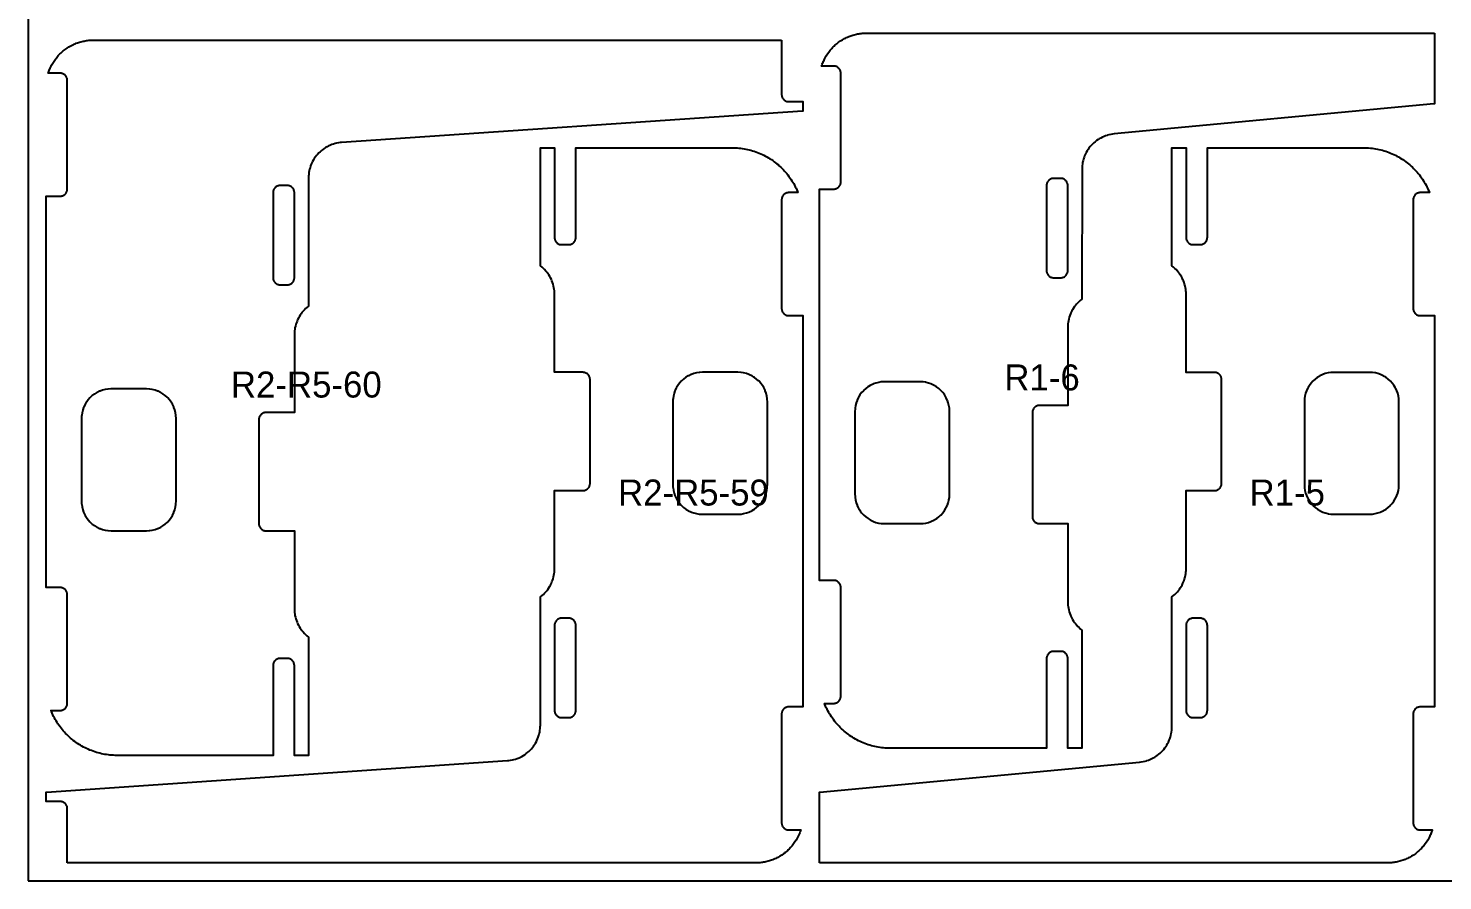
# Model space of a CAD drawing. Header units: millimetres. Extents: x 0 to 59980, y 0 to 1292.
# Drawn here: x 32880 to 34076, y 0 to 721 of the extents above; entities that cross this region are included whole.
import ezdxf

# ---------------------------------------------------------------- set-up
doc = ezdxf.new("R2010")
doc.units = ezdxf.units.MM
for name, color, linetype in [('CUT_IN', 5, 'Continuous'), ('CUT_OUT', 1, 'Continuous'), ('LABEL', 7, 'Continuous'), ('SHEET', 8, 'Continuous')]:
    doc.layers.add(name, color=color, linetype=linetype)

msp = doc.modelspace()

# ---------------------------------------------------------------- linework, layer by layer
at = {"layer": 'CUT_IN'}
for points in [[(33105, 582), (33104.97, 582.59), (33104.94, 582.88), (33104.82, 583.46), (33104.65, 584.02), (33104.42, 584.57), (33104.15, 585.08), (33103.82, 585.57), (33103.64, 585.81), (33103.45, 586.03), (33103.03, 586.45), (33102.81, 586.64), (33102.57, 586.82), (33102.08, 587.15), (33101.57, 587.42), (33101.02, 587.65), (33100.46, 587.82), (33099.88, 587.94), (33099.29, 587.99), (33092.71, 587.99), (33092.12, 587.94), (33091.54, 587.82), (33090.98, 587.65), (33090.7, 587.54), (33090.43, 587.42), (33089.92, 587.15), (33089.43, 586.82), (33089.19, 586.64), (33088.97, 586.45), (33088.55, 586.03), (33088.36, 585.81), (33088.01, 585.33), (33087.85, 585.08), (33087.71, 584.83), (33087.46, 584.3), (33087.35, 584.02), (33087.18, 583.46), (33087.06, 582.88), (33087.03, 582.59), (33087, 582), (33087.01, 509.71), (33087.06, 509.12), (33087.18, 508.54), (33087.35, 507.98), (33087.46, 507.7), (33087.71, 507.17), (33087.85, 506.92), (33088.18, 506.43), (33088.36, 506.19), (33088.55, 505.97), (33088.97, 505.55), (33089.19, 505.36), (33089.67, 505.01), (33090.17, 504.71), (33090.7, 504.46), (33090.98, 504.35), (33091.54, 504.18), (33092.12, 504.06), (33092.41, 504.03), (33093, 504), (33099.29, 504.01), (33099.88, 504.06), (33100.46, 504.18), (33101.02, 504.35), (33101.3, 504.46), (33101.57, 504.58), (33102.08, 504.85), (33102.57, 505.18), (33102.81, 505.36), (33103.03, 505.55), (33103.45, 505.97), (33103.64, 506.19), (33103.99, 506.67), (33104.15, 506.92), (33104.29, 507.17), (33104.54, 507.7), (33104.65, 507.98), (33104.82, 508.54), (33104.94, 509.12), (33104.97, 509.41), (33105, 510), (33105, 582)], [(33753, 510.01), (33753.59, 510.04), (33753.88, 510.07), (33754.46, 510.19), (33755.02, 510.36), (33755.57, 510.59), (33756.08, 510.86), (33756.57, 511.19), (33756.81, 511.37), (33757.03, 511.56), (33757.45, 511.98), (33757.64, 512.2), (33757.99, 512.68), (33758.29, 513.18), (33758.54, 513.71), (33758.74, 514.27), (33758.82, 514.55), (33758.94, 515.13), (33758.97, 515.42), (33759, 516.01), (33759, 588.01), (33758.97, 588.6), (33758.94, 588.89), (33758.82, 589.47), (33758.65, 590.03), (33758.54, 590.31), (33758.29, 590.84), (33758.15, 591.09), (33757.82, 591.58), (33757.64, 591.82), (33757.45, 592.04), (33757.03, 592.46), (33756.81, 592.65), (33756.33, 593), (33756.08, 593.16), (33755.83, 593.3), (33755.3, 593.55), (33755.02, 593.66), (33754.46, 593.83), (33753.88, 593.95), (33753.29, 594), (33747, 594.01), (33746.41, 593.98), (33746.12, 593.95), (33745.54, 593.83), (33744.98, 593.66), (33744.43, 593.43), (33743.92, 593.16), (33743.67, 593), (33743.19, 592.65), (33742.97, 592.46), (33742.76, 592.25), (33742.55, 592.04), (33742.36, 591.82), (33742.01, 591.34), (33741.85, 591.09), (33741.58, 590.58), (33741.35, 590.03), (33741.18, 589.47), (33741.06, 588.89), (33741.03, 588.6), (33741, 588.01), (33741, 516.01), (33741.03, 515.42), (33741.06, 515.13), (33741.18, 514.55), (33741.35, 513.99), (33741.46, 513.71), (33741.71, 513.18), (33742.01, 512.68), (33742.36, 512.2), (33742.55, 511.98), (33742.97, 511.56), (33743.19, 511.37), (33743.67, 511.02), (33743.92, 510.86), (33744.43, 510.59), (33744.98, 510.36), (33745.54, 510.19), (33746.12, 510.07), (33746.41, 510.04), (33747, 510.01), (33753, 510.01)], [(33438.48, 427.17), (33437.96, 426.9), (33436.11, 425.78), (33434.14, 424.32), (33433.92, 424.13), (33432.54, 422.88), (33432.33, 422.67), (33432.12, 422.46), (33430.87, 421.08), (33430.68, 420.86), (33429.22, 418.89), (33428.1, 417.04), (33427.96, 416.78), (33427.03, 414.83), (33426.8, 414.29), (33426.08, 412.26), (33426, 411.97), (33425.49, 409.88), (33425.16, 407.74), (33425.11, 407.16), (33425, 404.85), (33425, 335.15), (33425.13, 332.55), (33425.16, 332.26), (33425.49, 330.12), (33426.08, 327.74), (33426.8, 325.71), (33427.03, 325.17), (33427.83, 323.48), (33428.1, 322.96), (33429.22, 321.11), (33430.5, 319.38), (33430.68, 319.14), (33430.87, 318.92), (33432.12, 317.54), (33432.54, 317.12), (33434.14, 315.68), (33435.87, 314.39), (33436.36, 314.06), (33437.96, 313.1), (33438.22, 312.96), (33440.17, 312.03), (33440.71, 311.8), (33442.74, 311.08), (33445.12, 310.49), (33447.26, 310.16), (33447.55, 310.13), (33450.15, 310), (33480.15, 310.01), (33482.45, 310.13), (33482.74, 310.16), (33484.88, 310.49), (33487.26, 311.08), (33489.29, 311.8), (33489.83, 312.03), (33491.78, 312.96), (33492.04, 313.1), (33493.64, 314.06), (33494.13, 314.39), (33495.86, 315.68), (33497.46, 317.12), (33497.88, 317.54), (33499.32, 319.14), (33500.61, 320.87), (33500.94, 321.36), (33501.9, 322.96), (33502.04, 323.22), (33502.97, 325.17), (33503.2, 325.71), (33503.92, 327.74), (33504, 328.03), (33504.51, 330.12), (33504.84, 332.26), (33504.89, 332.84), (33505, 335.15), (33505, 404.85), (33504.87, 407.45), (33504.84, 407.74), (33504.51, 409.88), (33503.92, 412.26), (33503.2, 414.29), (33502.97, 414.83), (33502.17, 416.52), (33501.9, 417.04), (33500.78, 418.89), (33499.5, 420.62), (33499.32, 420.86), (33499.13, 421.08), (33497.88, 422.46), (33497.46, 422.88), (33495.86, 424.32), (33494.13, 425.61), (33493.64, 425.94), (33492.04, 426.9), (33491.78, 427.04), (33489.83, 427.97), (33489.29, 428.2), (33487.26, 428.92), (33484.88, 429.51), (33482.74, 429.84), (33482.45, 429.87), (33479.85, 430), (33450.15, 430), (33447.84, 429.89), (33447.26, 429.84), (33445.12, 429.51), (33442.74, 428.92), (33440.71, 428.2), (33440.44, 428.09), (33438.48, 427.17)], [(33643.29, 303.81), (33643.83, 304.04), (33645.78, 304.97), (33646.04, 305.11), (33647.64, 306.07), (33648.13, 306.4), (33649.86, 307.69), (33651.46, 309.13), (33651.88, 309.55), (33653.32, 311.15), (33654.78, 313.12), (33655.9, 314.97), (33656.17, 315.49), (33657.09, 317.45), (33657.2, 317.72), (33657.92, 319.75), (33658, 320.04), (33658.51, 322.13), (33658.84, 324.27), (33658.89, 324.85), (33659, 327.16), (33659, 396.86), (33658.87, 399.46), (33658.84, 399.75), (33658.51, 401.89), (33657.92, 404.27), (33657.2, 406.3), (33657.09, 406.57), (33656.17, 408.53), (33655.9, 409.05), (33654.94, 410.65), (33654.61, 411.14), (33653.32, 412.87), (33651.88, 414.47), (33651.46, 414.89), (33649.86, 416.33), (33647.89, 417.79), (33646.04, 418.91), (33645.52, 419.18), (33643.83, 419.98), (33643.29, 420.21), (33641.26, 420.93), (33639.16, 421.46), (33638.59, 421.57), (33636.74, 421.85), (33636.16, 421.9), (33633.85, 422.01), (33604.15, 422.01), (33601.55, 421.88), (33601.26, 421.85), (33599.12, 421.52), (33596.74, 420.93), (33594.71, 420.21), (33594.44, 420.1), (33592.48, 419.18), (33591.96, 418.91), (33590.36, 417.95), (33589.87, 417.62), (33588.14, 416.33), (33586.54, 414.89), (33586.12, 414.47), (33584.68, 412.87), (33583.22, 410.9), (33582.1, 409.05), (33581.83, 408.53), (33580.91, 406.57), (33580.8, 406.3), (33580.08, 404.27), (33580, 403.98), (33579.49, 401.89), (33579.16, 399.75), (33579.11, 399.17), (33579, 396.86), (33579, 327.16), (33579.13, 324.56), (33579.16, 324.27), (33579.49, 322.13), (33580.08, 319.75), (33580.8, 317.72), (33580.91, 317.45), (33581.83, 315.49), (33582.1, 314.97), (33583.06, 313.37), (33583.39, 312.88), (33584.68, 311.15), (33586.12, 309.55), (33586.54, 309.13), (33588.14, 307.69), (33590.11, 306.23), (33591.96, 305.11), (33592.48, 304.84), (33594.17, 304.04), (33594.71, 303.81), (33596.74, 303.09), (33598.84, 302.56), (33599.41, 302.45), (33601.26, 302.17), (33601.84, 302.12), (33604.15, 302.01), (33633.85, 302.01), (33636.45, 302.14), (33636.74, 302.17), (33638.88, 302.5), (33641.26, 303.09), (33643.29, 303.81)], [(33974.71, 428.19), (33974.17, 427.96), (33972.22, 427.03), (33971.96, 426.89), (33970.36, 425.93), (33969.87, 425.6), (33968.14, 424.31), (33966.54, 422.87), (33966.12, 422.45), (33964.68, 420.85), (33963.22, 418.88), (33962.1, 417.03), (33961.83, 416.51), (33960.91, 414.55), (33960.8, 414.28), (33960.08, 412.25), (33960, 411.96), (33959.49, 409.87), (33959.16, 407.73), (33959.11, 407.15), (33959, 404.84), (33959, 335.14), (33959.13, 332.54), (33959.16, 332.25), (33959.49, 330.11), (33960.08, 327.73), (33960.8, 325.7), (33960.91, 325.43), (33961.83, 323.47), (33962.1, 322.95), (33963.06, 321.35), (33963.39, 320.86), (33964.68, 319.13), (33966.12, 317.53), (33966.54, 317.11), (33968.14, 315.67), (33970.11, 314.21), (33971.96, 313.09), (33972.48, 312.82), (33974.17, 312.02), (33974.71, 311.79), (33976.74, 311.07), (33978.84, 310.54), (33979.41, 310.43), (33981.26, 310.15), (33981.84, 310.1), (33984.15, 309.99), (34013.85, 309.99), (34016.45, 310.12), (34016.74, 310.15), (34018.88, 310.48), (34021.26, 311.07), (34023.29, 311.79), (34023.56, 311.9), (34025.52, 312.82), (34026.04, 313.09), (34027.64, 314.05), (34028.13, 314.38), (34029.86, 315.67), (34031.46, 317.11), (34031.88, 317.53), (34033.32, 319.13), (34034.78, 321.1), (34035.9, 322.95), (34036.17, 323.47), (34037.09, 325.43), (34037.2, 325.7), (34037.92, 327.73), (34038, 328.02), (34038.51, 330.11), (34038.84, 332.25), (34038.89, 332.83), (34039, 335.14), (34039, 404.84), (34038.87, 407.44), (34038.84, 407.73), (34038.51, 409.87), (34037.92, 412.25), (34037.2, 414.28), (34037.09, 414.55), (34036.17, 416.51), (34035.9, 417.03), (34034.94, 418.63), (34034.61, 419.12), (34033.32, 420.85), (34031.88, 422.45), (34031.46, 422.87), (34029.86, 424.31), (34027.89, 425.77), (34026.04, 426.89), (34025.52, 427.16), (34023.83, 427.96), (34023.29, 428.19), (34021.26, 428.91), (34019.16, 429.44), (34018.59, 429.55), (34016.74, 429.83), (34016.16, 429.88), (34013.85, 429.99), (33984.15, 429.99), (33981.55, 429.86), (33981.26, 429.83), (33979.12, 429.5), (33976.74, 428.91), (33974.71, 428.19)], [(32991.52, 298.83), (32992.04, 299.1), (32993.89, 300.22), (32995.86, 301.68), (32996.08, 301.87), (32997.46, 303.12), (32997.67, 303.33), (32997.88, 303.54), (32999.13, 304.92), (32999.32, 305.14), (33000.78, 307.11), (33001.9, 308.96), (33002.04, 309.22), (33002.97, 311.17), (33003.2, 311.71), (33003.92, 313.74), (33004, 314.03), (33004.51, 316.12), (33004.84, 318.26), (33004.89, 318.84), (33005, 321.15), (33005, 390.85), (33004.87, 393.45), (33004.84, 393.74), (33004.51, 395.88), (33003.92, 398.26), (33003.2, 400.29), (33002.97, 400.83), (33002.17, 402.52), (33001.9, 403.04), (33000.78, 404.89), (32999.5, 406.62), (32999.32, 406.86), (32999.13, 407.08), (32997.88, 408.46), (32997.46, 408.88), (32995.86, 410.32), (32994.13, 411.61), (32993.64, 411.94), (32992.04, 412.9), (32991.78, 413.04), (32989.83, 413.97), (32989.29, 414.2), (32987.26, 414.92), (32984.88, 415.51), (32982.74, 415.84), (32982.45, 415.87), (32979.85, 416), (32949.85, 415.99), (32947.55, 415.87), (32947.26, 415.84), (32945.12, 415.51), (32942.74, 414.92), (32940.71, 414.2), (32940.17, 413.97), (32938.22, 413.04), (32937.96, 412.9), (32936.36, 411.94), (32935.87, 411.61), (32934.14, 410.32), (32932.54, 408.88), (32932.12, 408.46), (32930.68, 406.86), (32929.39, 405.13), (32929.06, 404.64), (32928.1, 403.04), (32927.96, 402.78), (32927.03, 400.83), (32926.8, 400.29), (32926.08, 398.26), (32926, 397.97), (32925.49, 395.88), (32925.16, 393.74), (32925.11, 393.16), (32925, 390.85), (32925, 321.15), (32925.13, 318.55), (32925.16, 318.26), (32925.49, 316.12), (32926.08, 313.74), (32926.8, 311.71), (32927.03, 311.17), (32927.83, 309.48), (32928.1, 308.96), (32929.22, 307.11), (32930.5, 305.38), (32930.68, 305.14), (32930.87, 304.92), (32932.12, 303.54), (32932.54, 303.12), (32934.14, 301.68), (32935.87, 300.39), (32936.36, 300.06), (32937.96, 299.1), (32938.22, 298.96), (32940.17, 298.03), (32940.71, 297.8), (32942.74, 297.08), (32945.12, 296.49), (32947.26, 296.16), (32947.55, 296.13), (32950.15, 296), (32979.85, 296), (32982.16, 296.11), (32982.74, 296.16), (32984.88, 296.49), (32987.26, 297.08), (32989.29, 297.8), (32989.56, 297.91), (32991.52, 298.83)], [(33325, 144), (33325.03, 143.41), (33325.06, 143.12), (33325.18, 142.54), (33325.35, 141.98), (33325.58, 141.43), (33325.85, 140.92), (33326.18, 140.43), (33326.36, 140.19), (33326.55, 139.97), (33326.97, 139.55), (33327.19, 139.36), (33327.43, 139.18), (33327.92, 138.85), (33328.43, 138.58), (33328.98, 138.35), (33329.54, 138.18), (33330.12, 138.06), (33330.71, 138.01), (33337.29, 138.01), (33337.88, 138.06), (33338.46, 138.18), (33339.02, 138.35), (33339.3, 138.46), (33339.57, 138.58), (33340.08, 138.85), (33340.57, 139.18), (33340.81, 139.36), (33341.03, 139.55), (33341.45, 139.97), (33341.64, 140.19), (33341.99, 140.67), (33342.15, 140.92), (33342.29, 141.17), (33342.54, 141.7), (33342.65, 141.98), (33342.82, 142.54), (33342.94, 143.12), (33342.97, 143.41), (33343, 144), (33342.99, 216.29), (33342.94, 216.88), (33342.82, 217.46), (33342.65, 218.02), (33342.54, 218.3), (33342.29, 218.83), (33342.15, 219.08), (33341.82, 219.57), (33341.64, 219.81), (33341.45, 220.03), (33341.03, 220.45), (33340.81, 220.64), (33340.33, 220.99), (33339.83, 221.29), (33339.3, 221.54), (33339.02, 221.65), (33338.46, 221.82), (33337.88, 221.94), (33337.59, 221.97), (33337, 222), (33330.71, 221.99), (33330.12, 221.94), (33329.54, 221.82), (33328.98, 221.65), (33328.7, 221.54), (33328.43, 221.42), (33327.92, 221.15), (33327.43, 220.82), (33327.19, 220.64), (33326.97, 220.45), (33326.55, 220.03), (33326.36, 219.81), (33326.01, 219.33), (33325.85, 219.08), (33325.71, 218.83), (33325.46, 218.3), (33325.35, 218.02), (33325.18, 217.46), (33325.06, 216.88), (33325.03, 216.59), (33325, 216), (33325, 144)], [(33865, 221.99), (33864.41, 221.96), (33864.12, 221.93), (33863.54, 221.81), (33862.98, 221.64), (33862.43, 221.41), (33861.92, 221.14), (33861.43, 220.81), (33861.19, 220.63), (33860.97, 220.44), (33860.55, 220.02), (33860.36, 219.8), (33860.01, 219.32), (33859.71, 218.82), (33859.46, 218.29), (33859.26, 217.73), (33859.18, 217.45), (33859.06, 216.87), (33859.03, 216.58), (33859, 215.99), (33859, 143.99), (33859.03, 143.4), (33859.06, 143.11), (33859.18, 142.53), (33859.35, 141.97), (33859.46, 141.69), (33859.71, 141.16), (33859.85, 140.91), (33860.18, 140.42), (33860.36, 140.18), (33860.55, 139.96), (33860.97, 139.54), (33861.19, 139.35), (33861.67, 139), (33861.92, 138.84), (33862.17, 138.7), (33862.7, 138.45), (33862.98, 138.34), (33863.54, 138.17), (33864.12, 138.05), (33864.71, 138), (33871, 137.99), (33871.59, 138.02), (33871.88, 138.05), (33872.46, 138.17), (33873.02, 138.34), (33873.57, 138.57), (33874.08, 138.84), (33874.33, 139), (33874.81, 139.35), (33875.03, 139.54), (33875.24, 139.75), (33875.45, 139.96), (33875.64, 140.18), (33875.99, 140.66), (33876.15, 140.91), (33876.42, 141.42), (33876.65, 141.97), (33876.82, 142.53), (33876.94, 143.11), (33876.97, 143.4), (33877, 143.99), (33877, 215.99), (33876.97, 216.58), (33876.94, 216.87), (33876.82, 217.45), (33876.65, 218.01), (33876.54, 218.29), (33876.29, 218.82), (33875.99, 219.32), (33875.64, 219.8), (33875.45, 220.02), (33875.03, 220.44), (33874.81, 220.63), (33874.33, 220.98), (33874.08, 221.14), (33873.57, 221.41), (33873.02, 221.64), (33872.46, 221.81), (33871.88, 221.93), (33871.59, 221.96), (33871, 221.99), (33865, 221.99)]]:
    msp.add_lwpolyline(points, close=True, dxfattribs=at)
at = {"layer": 'CUT_OUT'}
for points in [[(33517, 711), (33517, 665), (33517.03, 664.41), (33517.06, 664.12), (33517.18, 663.54), (33517.26, 663.26), (33517.46, 662.7), (33517.58, 662.43), (33517.85, 661.92), (33518.01, 661.67), (33518.36, 661.19), (33518.55, 660.97), (33518.97, 660.55), (33519.19, 660.36), (33519.67, 660.01), (33520.17, 659.71), (33520.43, 659.58), (33520.98, 659.35), (33521.54, 659.18), (33522.12, 659.06), (33522.41, 659.03), (33523, 659), (33535, 659), (33534.99, 651.01), (33534.6, 650.97), (33144.89, 624.4), (33143.66, 624.29), (33142.22, 624.09), (33140.5, 623.76), (33139.37, 623.49), (33137.97, 623.08), (33136.6, 622.61), (33134.98, 621.96), (33133.92, 621.47), (33132.63, 620.81), (33131.37, 620.08), (33129.91, 619.13), (33128.97, 618.45), (33127.6, 617.36), (33126.73, 616.59), (33125.68, 615.58), (33124.49, 614.31), (33123.74, 613.42), (33122.85, 612.27), (33122.68, 612.03), (33121.86, 610.84), (33121.09, 609.6), (33120.39, 608.33), (33119.87, 607.28), (33119.29, 605.95), (33118.76, 604.6), (33118.22, 602.94), (33117.92, 601.82), (33117.59, 600.4), (33117.34, 598.97), (33117.13, 597.23), (33117.03, 595.78), (33117, 594.55), (33116.99, 486.01), (33115.55, 484.84), (33114.48, 483.88), (33113.45, 482.88), (33112.29, 481.61), (33111.38, 480.5), (33110.69, 479.58), (33109.88, 478.4), (33108.98, 476.93), (33108.43, 475.93), (33107.68, 474.38), (33107.22, 473.33), (33106.71, 471.99), (33106.27, 470.63), (33105.82, 468.97), (33105.52, 467.56), (33105.29, 466.15), (33105.15, 465.01), (33105.04, 463.58), (33105, 462.08), (33105, 396), (33081, 396), (33080.41, 395.97), (33080.12, 395.94), (33079.54, 395.82), (33078.98, 395.65), (33078.43, 395.42), (33077.92, 395.15), (33077.67, 394.99), (33077.19, 394.64), (33076.97, 394.45), (33076.76, 394.24), (33076.55, 394.03), (33076.36, 393.81), (33076.01, 393.33), (33075.85, 393.08), (33075.58, 392.57), (33075.35, 392.02), (33075.18, 391.46), (33075.06, 390.88), (33075.03, 390.59), (33075, 390), (33075, 302), (33075.03, 301.41), (33075.06, 301.12), (33075.18, 300.54), (33075.26, 300.26), (33075.46, 299.7), (33075.71, 299.17), (33075.85, 298.92), (33076.01, 298.67), (33076.36, 298.19), (33076.55, 297.97), (33076.97, 297.55), (33077.19, 297.36), (33077.67, 297.01), (33077.92, 296.85), (33078.43, 296.58), (33078.98, 296.35), (33079.26, 296.26), (33079.54, 296.18), (33080.12, 296.06), (33080.41, 296.03), (33081, 296), (33105, 296), (33105, 229.92), (33105.04, 228.42), (33105.15, 226.99), (33105.29, 225.85), (33105.52, 224.44), (33105.82, 223.03), (33106.27, 221.37), (33106.71, 220.01), (33107.22, 218.67), (33107.68, 217.62), (33108.43, 216.07), (33108.98, 215.07), (33109.88, 213.6), (33110.69, 212.42), (33111.38, 211.5), (33112.29, 210.39), (33113.45, 209.12), (33114.48, 208.12), (33115.55, 207.16), (33116.99, 205.99), (33116.99, 106.01), (33105, 106), (33104.99, 182.29), (33104.94, 182.88), (33104.82, 183.46), (33104.65, 184.02), (33104.54, 184.3), (33104.42, 184.57), (33104.15, 185.08), (33103.82, 185.57), (33103.64, 185.81), (33103.45, 186.03), (33103.03, 186.45), (33102.81, 186.64), (33102.33, 186.99), (33101.83, 187.29), (33101.3, 187.54), (33100.74, 187.74), (33100.46, 187.82), (33099.88, 187.94), (33099.59, 187.97), (33099, 188), (33092.71, 187.99), (33092.12, 187.94), (33091.54, 187.82), (33090.98, 187.65), (33090.7, 187.54), (33090.43, 187.42), (33089.92, 187.15), (33089.43, 186.82), (33089.19, 186.64), (33088.97, 186.45), (33088.55, 186.03), (33088.36, 185.81), (33088.01, 185.33), (33087.85, 185.08), (33087.71, 184.83), (33087.46, 184.3), (33087.35, 184.02), (33087.18, 183.46), (33087.06, 182.88), (33087.03, 182.59), (33087, 182), (33087, 106), (32954.98, 106), (32953.49, 106.02), (32952.02, 106.07), (32950.62, 106.16), (32949.08, 106.29), (32947.69, 106.45), (32946.23, 106.64), (32944.71, 106.89), (32943.26, 107.16), (32941.89, 107.45), (32940.46, 107.79), (32938.96, 108.18), (32937.55, 108.59), (32936.14, 109.04), (32934.75, 109.52), (32933.37, 110.03), (32932.07, 110.55), (32930.65, 111.16), (32929.31, 111.78), (32927.99, 112.42), (32926.68, 113.1), (32925.39, 113.81), (32924.12, 114.56), (32922.93, 115.29), (32921.7, 116.09), (32920.48, 116.92), (32919.23, 117.83), (32918.06, 118.72), (32916.91, 119.64), (32915.78, 120.59), (32914.73, 121.52), (32913.65, 122.52), (32912.6, 123.55), (32911.52, 124.65), (32910.52, 125.73), (32909.59, 126.78), (32908.64, 127.91), (32907.72, 129.06), (32906.83, 130.23), (32905.92, 131.48), (32905.09, 132.7), (32904.29, 133.93), (32903.56, 135.12), (32902.81, 136.39), (32902.1, 137.68), (32901.42, 138.99), (32900.78, 140.31), (32900.16, 141.65), (32899.55, 143.07), (32899.19, 144), (32907.29, 144.01), (32907.88, 144.06), (32908.46, 144.18), (32909.02, 144.35), (32909.3, 144.46), (32909.83, 144.71), (32910.33, 145.01), (32910.81, 145.36), (32911.03, 145.55), (32911.45, 145.97), (32911.64, 146.19), (32911.99, 146.67), (32912.15, 146.92), (32912.42, 147.43), (32912.54, 147.7), (32912.65, 147.98), (32912.82, 148.54), (32912.94, 149.12), (32912.97, 149.41), (32913, 150), (32913, 242), (32912.97, 242.59), (32912.94, 242.88), (32912.82, 243.46), (32912.74, 243.74), (32912.65, 244.02), (32912.42, 244.57), (32912.15, 245.08), (32911.99, 245.33), (32911.64, 245.81), (32911.45, 246.03), (32911.03, 246.45), (32910.81, 246.64), (32910.33, 246.99), (32910.08, 247.15), (32909.83, 247.29), (32909.3, 247.54), (32909.02, 247.65), (32908.46, 247.82), (32907.88, 247.94), (32907.59, 247.97), (32907, 248), (32895, 248), (32895, 579), (32907, 579), (32907.59, 579.03), (32907.88, 579.06), (32908.46, 579.18), (32909.02, 579.35), (32909.57, 579.58), (32910.08, 579.85), (32910.33, 580.01), (32910.81, 580.36), (32911.03, 580.55), (32911.45, 580.97), (32911.64, 581.19), (32911.99, 581.67), (32912.15, 581.92), (32912.42, 582.43), (32912.65, 582.98), (32912.74, 583.26), (32912.82, 583.54), (32912.94, 584.12), (32912.97, 584.41), (32913, 585), (32913, 677), (32912.97, 677.59), (32912.94, 677.88), (32912.82, 678.46), (32912.74, 678.74), (32912.65, 679.02), (32912.42, 679.57), (32912.15, 680.08), (32911.99, 680.33), (32911.64, 680.81), (32911.45, 681.03), (32911.03, 681.45), (32910.81, 681.64), (32910.33, 681.99), (32910.08, 682.15), (32909.83, 682.29), (32909.3, 682.54), (32908.74, 682.74), (32908.46, 682.82), (32907.88, 682.94), (32907.59, 682.97), (32907, 683), (32896.85, 683), (32897.03, 683.58), (32897.35, 684.51), (32897.69, 685.43), (32898.42, 687.18), (32899.25, 688.95), (32899.74, 689.89), (32900.71, 691.6), (32901.76, 693.25), (32902.89, 694.86), (32903.44, 695.58), (32904.1, 696.4), (32904.69, 697.1), (32905.39, 697.89), (32906.69, 699.26), (32907.39, 699.94), (32908.11, 700.61), (32908.9, 701.31), (32909.6, 701.9), (32910.42, 702.56), (32911.14, 703.11), (32912.81, 704.28), (32914.4, 705.29), (32916.11, 706.26), (32917.05, 706.75), (32917.86, 707.14), (32918.82, 707.58), (32919.73, 707.97), (32920.57, 708.31), (32921.49, 708.65), (32923.35, 709.27), (32924.37, 709.56), (32926.27, 710.04), (32927.23, 710.24), (32928.2, 710.42), (32929.09, 710.56), (32930.14, 710.7), (32931.12, 710.81), (32932.02, 710.89), (32933.98, 710.99), (33517, 711)], [(34068.99, 717), (34068.99, 657.02), (34068.6, 656.97), (33798.27, 631.63), (33796.88, 631.47), (33795.42, 631.23), (33793.69, 630.85), (33792.55, 630.54), (33792.27, 630.45), (33790.87, 629.99), (33789.76, 629.57), (33788.41, 628.98), (33786.82, 628.19), (33785.54, 627.46), (33784.54, 626.83), (33783.32, 625.99), (33782.15, 625.09), (33781.02, 624.13), (33779.74, 622.91), (33778.92, 622.06), (33777.95, 620.95), (33776.85, 619.55), (33776.17, 618.59), (33775.37, 617.35), (33774.64, 616.07), (33773.97, 614.75), (33773.24, 613.13), (33772.82, 612.03), (33772.26, 610.35), (33771.94, 609.21), (33771.55, 607.48), (33771.35, 606.31), (33771.13, 604.56), (33771.03, 603.08), (33771, 601.83), (33770.99, 492.02), (33769.55, 490.85), (33768.48, 489.89), (33767.45, 488.89), (33766.29, 487.62), (33765.38, 486.51), (33764.69, 485.59), (33763.88, 484.41), (33762.98, 482.94), (33762.43, 481.94), (33761.68, 480.39), (33761.22, 479.34), (33760.71, 478), (33760.27, 476.64), (33759.82, 474.98), (33759.52, 473.57), (33759.29, 472.16), (33759.15, 471.02), (33759.04, 469.59), (33759, 468.09), (33759, 402.01), (33735, 402.01), (33734.41, 401.98), (33734.12, 401.95), (33733.54, 401.83), (33732.98, 401.66), (33732.43, 401.43), (33731.92, 401.16), (33731.67, 401), (33731.19, 400.65), (33730.97, 400.46), (33730.76, 400.25), (33730.55, 400.04), (33730.36, 399.82), (33730.01, 399.34), (33729.85, 399.09), (33729.58, 398.58), (33729.35, 398.03), (33729.18, 397.47), (33729.06, 396.89), (33729.03, 396.6), (33729, 396.01), (33729, 308.01), (33729.03, 307.42), (33729.06, 307.13), (33729.18, 306.55), (33729.26, 306.27), (33729.46, 305.71), (33729.71, 305.18), (33729.85, 304.93), (33730.01, 304.68), (33730.36, 304.2), (33730.55, 303.98), (33730.97, 303.56), (33731.19, 303.37), (33731.67, 303.02), (33731.92, 302.86), (33732.43, 302.59), (33732.98, 302.36), (33733.26, 302.27), (33733.54, 302.19), (33734.12, 302.07), (33734.41, 302.04), (33735, 302.01), (33759, 302.01), (33759, 235.93), (33759.04, 234.43), (33759.15, 233), (33759.29, 231.86), (33759.52, 230.45), (33759.82, 229.04), (33760.27, 227.38), (33760.71, 226.02), (33761.22, 224.68), (33761.68, 223.63), (33762.43, 222.08), (33762.98, 221.08), (33763.88, 219.61), (33764.69, 218.43), (33765.38, 217.51), (33766.29, 216.4), (33767.45, 215.13), (33768.48, 214.13), (33769.55, 213.17), (33770.99, 212), (33770.99, 112.02), (33759, 112.01), (33758.99, 188.3), (33758.94, 188.89), (33758.82, 189.47), (33758.65, 190.03), (33758.54, 190.31), (33758.42, 190.58), (33758.15, 191.09), (33757.82, 191.58), (33757.64, 191.82), (33757.45, 192.04), (33757.03, 192.46), (33756.81, 192.65), (33756.33, 193), (33755.83, 193.3), (33755.3, 193.55), (33754.74, 193.75), (33754.46, 193.83), (33753.88, 193.95), (33753.59, 193.98), (33753, 194.01), (33746.71, 194), (33746.12, 193.95), (33745.54, 193.83), (33744.98, 193.66), (33744.7, 193.55), (33744.43, 193.43), (33743.92, 193.16), (33743.43, 192.83), (33743.19, 192.65), (33742.97, 192.46), (33742.55, 192.04), (33742.36, 191.82), (33742.01, 191.34), (33741.85, 191.09), (33741.71, 190.84), (33741.46, 190.31), (33741.35, 190.03), (33741.18, 189.47), (33741.06, 188.89), (33741.03, 188.6), (33741, 188.01), (33741, 112.01), (33608.98, 112.01), (33607.49, 112.03), (33606.02, 112.08), (33604.62, 112.17), (33603.08, 112.3), (33601.69, 112.46), (33600.23, 112.65), (33598.71, 112.9), (33597.26, 113.17), (33595.89, 113.46), (33594.46, 113.8), (33592.96, 114.19), (33591.55, 114.6), (33590.14, 115.05), (33588.75, 115.53), (33587.37, 116.04), (33586.07, 116.56), (33584.65, 117.17), (33583.31, 117.79), (33581.99, 118.43), (33580.68, 119.11), (33579.39, 119.82), (33578.12, 120.57), (33576.93, 121.3), (33575.7, 122.1), (33574.48, 122.93), (33573.23, 123.84), (33572.06, 124.73), (33570.91, 125.65), (33569.78, 126.6), (33568.73, 127.53), (33567.65, 128.53), (33566.6, 129.56), (33565.52, 130.66), (33564.52, 131.74), (33563.59, 132.79), (33562.64, 133.92), (33561.72, 135.07), (33560.83, 136.24), (33559.92, 137.49), (33559.09, 138.71), (33558.29, 139.94), (33557.56, 141.13), (33556.81, 142.4), (33556.1, 143.69), (33555.42, 145), (33554.78, 146.32), (33554.16, 147.66), (33553.55, 149.08), (33553.19, 150.01), (33561.29, 150.02), (33561.88, 150.07), (33562.46, 150.19), (33563.02, 150.36), (33563.3, 150.47), (33563.83, 150.72), (33564.33, 151.02), (33564.81, 151.37), (33565.03, 151.56), (33565.45, 151.98), (33565.64, 152.2), (33565.99, 152.68), (33566.15, 152.93), (33566.42, 153.44), (33566.54, 153.71), (33566.65, 153.99), (33566.82, 154.55), (33566.94, 155.13), (33566.97, 155.42), (33567, 156.01), (33567, 248.01), (33566.97, 248.6), (33566.94, 248.89), (33566.82, 249.47), (33566.74, 249.75), (33566.65, 250.03), (33566.42, 250.58), (33566.15, 251.09), (33565.99, 251.34), (33565.64, 251.82), (33565.45, 252.04), (33565.03, 252.46), (33564.81, 252.65), (33564.33, 253), (33564.08, 253.16), (33563.83, 253.3), (33563.3, 253.55), (33563.02, 253.66), (33562.46, 253.83), (33561.88, 253.95), (33561.59, 253.98), (33561, 254.01), (33549, 254.01), (33549, 585.01), (33561, 585.01), (33561.59, 585.04), (33561.88, 585.07), (33562.46, 585.19), (33563.02, 585.36), (33563.57, 585.59), (33564.08, 585.86), (33564.33, 586.02), (33564.81, 586.37), (33565.03, 586.56), (33565.45, 586.98), (33565.64, 587.2), (33565.99, 587.68), (33566.15, 587.93), (33566.42, 588.44), (33566.65, 588.99), (33566.74, 589.27), (33566.82, 589.55), (33566.94, 590.13), (33566.97, 590.42), (33567, 591.01), (33567, 683.01), (33566.97, 683.6), (33566.94, 683.89), (33566.82, 684.47), (33566.74, 684.75), (33566.65, 685.03), (33566.42, 685.58), (33566.15, 686.09), (33565.99, 686.34), (33565.64, 686.82), (33565.45, 687.04), (33565.03, 687.46), (33564.81, 687.65), (33564.33, 688), (33564.08, 688.16), (33563.83, 688.3), (33563.3, 688.55), (33562.74, 688.75), (33562.46, 688.83), (33561.88, 688.95), (33561.59, 688.98), (33561, 689.01), (33550.85, 689.01), (33551.03, 689.59), (33551.35, 690.52), (33551.69, 691.44), (33552.03, 692.28), (33552.42, 693.19), (33552.86, 694.15), (33553.25, 694.96), (33553.74, 695.9), (33554.71, 697.61), (33555.76, 699.26), (33556.89, 700.87), (33557.44, 701.59), (33558.1, 702.41), (33558.69, 703.11), (33559.39, 703.9), (33560.06, 704.62), (33560.69, 705.27), (33561.39, 705.95), (33562.11, 706.62), (33562.9, 707.32), (33563.6, 707.91), (33564.42, 708.57), (33565.14, 709.12), (33566.75, 710.25), (33568.4, 711.3), (33570.11, 712.27), (33571.05, 712.76), (33571.86, 713.15), (33572.82, 713.59), (33573.73, 713.98), (33574.57, 714.32), (33575.49, 714.66), (33577.35, 715.28), (33578.37, 715.57), (33580.27, 716.05), (33581.23, 716.25), (33582.2, 716.43), (33583.09, 716.57), (33584.14, 716.71), (33585.12, 716.82), (33586.02, 716.9), (33587.98, 717), (34068.99, 717)], [(32913, 15), (32913, 61), (32912.97, 61.59), (32912.94, 61.88), (32912.82, 62.46), (32912.74, 62.74), (32912.54, 63.3), (32912.42, 63.57), (32912.15, 64.08), (32911.99, 64.33), (32911.64, 64.81), (32911.45, 65.03), (32911.03, 65.45), (32910.81, 65.64), (32910.33, 65.99), (32909.83, 66.29), (32909.57, 66.42), (32909.02, 66.65), (32908.46, 66.82), (32907.88, 66.94), (32907.59, 66.97), (32907, 67), (32895, 67), (32895.01, 74.99), (32895.4, 75.03), (33285.11, 101.6), (33286.34, 101.71), (33287.78, 101.91), (33289.5, 102.24), (33290.63, 102.51), (33292.03, 102.92), (33293.4, 103.39), (33295.02, 104.04), (33296.08, 104.53), (33297.37, 105.19), (33298.63, 105.92), (33300.09, 106.87), (33301.03, 107.55), (33302.4, 108.64), (33303.27, 109.41), (33304.32, 110.42), (33305.51, 111.69), (33306.26, 112.58), (33307.15, 113.73), (33307.32, 113.97), (33308.14, 115.16), (33308.91, 116.4), (33309.61, 117.67), (33310.13, 118.72), (33310.71, 120.05), (33311.24, 121.4), (33311.78, 123.06), (33312.08, 124.18), (33312.41, 125.6), (33312.66, 127.03), (33312.87, 128.77), (33312.97, 130.22), (33313, 131.45), (33313.01, 239.99), (33314.45, 241.16), (33315.52, 242.12), (33316.55, 243.12), (33317.71, 244.39), (33318.62, 245.5), (33319.31, 246.42), (33320.12, 247.6), (33321.02, 249.07), (33321.57, 250.07), (33322.32, 251.62), (33322.78, 252.67), (33323.29, 254.01), (33323.73, 255.37), (33324.18, 257.03), (33324.48, 258.44), (33324.71, 259.85), (33324.85, 260.99), (33324.96, 262.42), (33325, 263.92), (33325, 330), (33349, 330), (33349.59, 330.03), (33349.88, 330.06), (33350.46, 330.18), (33351.02, 330.35), (33351.57, 330.58), (33352.08, 330.85), (33352.33, 331.01), (33352.81, 331.36), (33353.03, 331.55), (33353.24, 331.76), (33353.45, 331.97), (33353.64, 332.19), (33353.99, 332.67), (33354.15, 332.92), (33354.42, 333.43), (33354.65, 333.98), (33354.82, 334.54), (33354.94, 335.12), (33354.97, 335.41), (33355, 336), (33355, 424), (33354.97, 424.59), (33354.94, 424.88), (33354.82, 425.46), (33354.74, 425.74), (33354.54, 426.3), (33354.29, 426.83), (33354.15, 427.08), (33353.99, 427.33), (33353.64, 427.81), (33353.45, 428.03), (33353.03, 428.45), (33352.81, 428.64), (33352.33, 428.99), (33352.08, 429.15), (33351.57, 429.42), (33351.02, 429.65), (33350.74, 429.74), (33350.46, 429.82), (33349.88, 429.94), (33349.59, 429.97), (33349, 430), (33325, 430), (33325, 496.08), (33324.96, 497.58), (33324.85, 499.01), (33324.71, 500.15), (33324.48, 501.56), (33324.18, 502.97), (33323.73, 504.63), (33323.29, 505.99), (33322.78, 507.33), (33322.32, 508.38), (33321.57, 509.93), (33321.02, 510.93), (33320.12, 512.4), (33319.31, 513.58), (33318.62, 514.5), (33317.71, 515.61), (33316.55, 516.88), (33315.52, 517.88), (33314.45, 518.84), (33313.01, 520.01), (33313.01, 619.99), (33325, 620), (33325.01, 543.71), (33325.06, 543.12), (33325.18, 542.54), (33325.35, 541.98), (33325.46, 541.7), (33325.58, 541.43), (33325.85, 540.92), (33326.18, 540.43), (33326.36, 540.19), (33326.55, 539.97), (33326.97, 539.55), (33327.19, 539.36), (33327.67, 539.01), (33328.17, 538.71), (33328.7, 538.46), (33329.26, 538.26), (33329.54, 538.18), (33330.12, 538.06), (33330.41, 538.03), (33331, 538), (33337.29, 538.01), (33337.88, 538.06), (33338.46, 538.18), (33339.02, 538.35), (33339.3, 538.46), (33339.57, 538.58), (33340.08, 538.85), (33340.57, 539.18), (33340.81, 539.36), (33341.03, 539.55), (33341.45, 539.97), (33341.64, 540.19), (33341.99, 540.67), (33342.15, 540.92), (33342.29, 541.17), (33342.54, 541.7), (33342.65, 541.98), (33342.82, 542.54), (33342.94, 543.12), (33342.97, 543.41), (33343, 544), (33343, 620), (33475.02, 620), (33476.51, 619.98), (33477.98, 619.93), (33479.38, 619.84), (33480.92, 619.71), (33482.31, 619.55), (33483.77, 619.36), (33485.29, 619.11), (33486.74, 618.84), (33488.11, 618.55), (33489.54, 618.21), (33491.04, 617.82), (33492.45, 617.41), (33493.86, 616.96), (33495.25, 616.48), (33496.63, 615.97), (33497.93, 615.45), (33499.35, 614.84), (33500.69, 614.22), (33502.01, 613.58), (33503.32, 612.9), (33504.61, 612.19), (33505.88, 611.44), (33507.07, 610.71), (33508.3, 609.91), (33509.52, 609.08), (33510.77, 608.17), (33511.94, 607.28), (33513.09, 606.36), (33514.22, 605.41), (33515.27, 604.48), (33516.35, 603.48), (33517.4, 602.45), (33518.48, 601.35), (33519.48, 600.27), (33520.41, 599.22), (33521.36, 598.09), (33522.28, 596.94), (33523.17, 595.77), (33524.08, 594.52), (33524.91, 593.3), (33525.71, 592.07), (33526.44, 590.88), (33527.19, 589.61), (33527.9, 588.32), (33528.58, 587.01), (33529.22, 585.69), (33529.84, 584.35), (33530.45, 582.93), (33530.81, 582), (33522.71, 581.99), (33522.12, 581.94), (33521.54, 581.82), (33520.98, 581.65), (33520.7, 581.54), (33520.17, 581.29), (33519.67, 580.99), (33519.19, 580.64), (33518.97, 580.45), (33518.55, 580.03), (33518.36, 579.81), (33518.01, 579.33), (33517.85, 579.08), (33517.58, 578.57), (33517.46, 578.3), (33517.35, 578.02), (33517.18, 577.46), (33517.06, 576.88), (33517.03, 576.59), (33517, 576), (33517, 484), (33517.03, 483.41), (33517.06, 483.12), (33517.18, 482.54), (33517.26, 482.26), (33517.35, 481.98), (33517.58, 481.43), (33517.85, 480.92), (33518.01, 480.67), (33518.36, 480.19), (33518.55, 479.97), (33518.97, 479.55), (33519.19, 479.36), (33519.67, 479.01), (33519.92, 478.85), (33520.17, 478.71), (33520.7, 478.46), (33520.98, 478.35), (33521.54, 478.18), (33522.12, 478.06), (33522.41, 478.03), (33523, 478), (33535, 478), (33535, 147), (33523, 147), (33522.41, 146.97), (33522.12, 146.94), (33521.54, 146.82), (33520.98, 146.65), (33520.43, 146.42), (33519.92, 146.15), (33519.67, 145.99), (33519.19, 145.64), (33518.97, 145.45), (33518.55, 145.03), (33518.36, 144.81), (33518.01, 144.33), (33517.85, 144.08), (33517.58, 143.57), (33517.35, 143.02), (33517.26, 142.74), (33517.18, 142.46), (33517.06, 141.88), (33517.03, 141.59), (33517, 141), (33517, 49), (33517.03, 48.41), (33517.06, 48.12), (33517.18, 47.54), (33517.26, 47.26), (33517.35, 46.98), (33517.58, 46.43), (33517.85, 45.92), (33518.01, 45.67), (33518.36, 45.19), (33518.55, 44.97), (33518.97, 44.55), (33519.19, 44.36), (33519.67, 44.01), (33519.92, 43.85), (33520.17, 43.71), (33520.7, 43.46), (33521.26, 43.26), (33521.54, 43.18), (33522.12, 43.06), (33522.41, 43.03), (33523, 43), (33533.15, 43), (33532.97, 42.42), (33532.65, 41.49), (33532.31, 40.57), (33531.58, 38.82), (33530.75, 37.05), (33530.26, 36.11), (33529.29, 34.4), (33528.24, 32.75), (33527.11, 31.14), (33526.56, 30.42), (33525.9, 29.6), (33525.31, 28.9), (33524.61, 28.11), (33523.31, 26.74), (33522.61, 26.06), (33521.89, 25.39), (33521.1, 24.69), (33520.4, 24.1), (33519.58, 23.44), (33518.86, 22.89), (33517.19, 21.72), (33515.6, 20.71), (33513.89, 19.74), (33512.95, 19.25), (33512.14, 18.86), (33511.18, 18.42), (33510.27, 18.03), (33509.43, 17.69), (33508.51, 17.35), (33506.65, 16.73), (33505.63, 16.44), (33503.73, 15.96), (33502.77, 15.76), (33501.8, 15.58), (33500.91, 15.44), (33499.86, 15.3), (33498.88, 15.19), (33497.98, 15.11), (33496.02, 15.01), (32913, 15)], [(33549.01, 15), (33549.01, 74.98), (33549.4, 75.03), (33819.73, 100.37), (33821.12, 100.53), (33822.58, 100.77), (33824.31, 101.15), (33825.45, 101.46), (33825.73, 101.55), (33827.13, 102.01), (33828.24, 102.43), (33829.59, 103.02), (33831.18, 103.81), (33832.46, 104.54), (33833.46, 105.17), (33834.68, 106.01), (33835.85, 106.91), (33836.98, 107.87), (33838.26, 109.09), (33839.08, 109.94), (33840.05, 111.05), (33841.15, 112.45), (33841.83, 113.41), (33842.63, 114.65), (33843.36, 115.93), (33844.03, 117.25), (33844.76, 118.87), (33845.18, 119.97), (33845.74, 121.65), (33846.06, 122.79), (33846.45, 124.52), (33846.65, 125.69), (33846.87, 127.44), (33846.97, 128.92), (33847, 130.17), (33847.01, 239.98), (33848.45, 241.15), (33849.52, 242.11), (33850.55, 243.11), (33851.71, 244.38), (33852.62, 245.49), (33853.31, 246.41), (33854.12, 247.59), (33855.02, 249.06), (33855.57, 250.06), (33856.32, 251.61), (33856.78, 252.66), (33857.29, 254), (33857.73, 255.36), (33858.18, 257.02), (33858.48, 258.43), (33858.71, 259.84), (33858.85, 260.98), (33858.96, 262.41), (33859, 263.91), (33859, 329.99), (33883, 329.99), (33883.59, 330.02), (33883.88, 330.05), (33884.46, 330.17), (33885.02, 330.34), (33885.57, 330.57), (33886.08, 330.84), (33886.33, 331), (33886.81, 331.35), (33887.03, 331.54), (33887.24, 331.75), (33887.45, 331.96), (33887.64, 332.18), (33887.99, 332.66), (33888.15, 332.91), (33888.42, 333.42), (33888.65, 333.97), (33888.82, 334.53), (33888.94, 335.11), (33888.97, 335.4), (33889, 335.99), (33889, 423.99), (33888.97, 424.58), (33888.94, 424.87), (33888.82, 425.45), (33888.74, 425.73), (33888.54, 426.29), (33888.29, 426.82), (33888.15, 427.07), (33887.99, 427.32), (33887.64, 427.8), (33887.45, 428.02), (33887.03, 428.44), (33886.81, 428.63), (33886.33, 428.98), (33886.08, 429.14), (33885.57, 429.41), (33885.02, 429.64), (33884.74, 429.73), (33884.46, 429.81), (33883.88, 429.93), (33883.59, 429.96), (33883, 429.99), (33859, 429.99), (33859, 496.07), (33858.96, 497.57), (33858.85, 499), (33858.71, 500.14), (33858.48, 501.55), (33858.18, 502.96), (33857.73, 504.62), (33857.29, 505.98), (33856.78, 507.32), (33856.32, 508.37), (33855.57, 509.92), (33855.02, 510.92), (33854.12, 512.39), (33853.31, 513.57), (33852.62, 514.49), (33851.71, 515.6), (33850.55, 516.87), (33849.52, 517.87), (33848.45, 518.83), (33847.01, 520), (33847.01, 619.98), (33859, 619.99), (33859.01, 543.7), (33859.06, 543.11), (33859.18, 542.53), (33859.35, 541.97), (33859.46, 541.69), (33859.58, 541.42), (33859.85, 540.91), (33860.18, 540.42), (33860.36, 540.18), (33860.55, 539.96), (33860.97, 539.54), (33861.19, 539.35), (33861.67, 539), (33862.17, 538.7), (33862.7, 538.45), (33863.26, 538.25), (33863.54, 538.17), (33864.12, 538.05), (33864.41, 538.02), (33865, 537.99), (33871.29, 538), (33871.88, 538.05), (33872.46, 538.17), (33873.02, 538.34), (33873.3, 538.45), (33873.57, 538.57), (33874.08, 538.84), (33874.57, 539.17), (33874.81, 539.35), (33875.03, 539.54), (33875.45, 539.96), (33875.64, 540.18), (33875.99, 540.66), (33876.15, 540.91), (33876.29, 541.16), (33876.54, 541.69), (33876.65, 541.97), (33876.82, 542.53), (33876.94, 543.11), (33876.97, 543.4), (33877, 543.99), (33877, 619.99), (34009.02, 619.99), (34010.51, 619.97), (34011.98, 619.92), (34013.38, 619.83), (34014.92, 619.7), (34016.31, 619.54), (34017.77, 619.35), (34019.29, 619.1), (34020.74, 618.83), (34022.11, 618.54), (34023.54, 618.2), (34025.04, 617.81), (34026.45, 617.4), (34027.86, 616.95), (34029.25, 616.47), (34030.63, 615.96), (34031.93, 615.44), (34033.35, 614.83), (34034.69, 614.21), (34036.01, 613.57), (34037.32, 612.89), (34038.61, 612.18), (34039.88, 611.43), (34041.07, 610.7), (34042.3, 609.9), (34043.52, 609.07), (34044.77, 608.16), (34045.94, 607.27), (34047.09, 606.35), (34048.22, 605.4), (34049.27, 604.47), (34050.35, 603.47), (34051.4, 602.44), (34052.48, 601.34), (34053.48, 600.26), (34054.41, 599.21), (34055.36, 598.08), (34056.28, 596.93), (34057.17, 595.76), (34058.08, 594.51), (34058.91, 593.29), (34059.71, 592.06), (34060.44, 590.87), (34061.19, 589.6), (34061.9, 588.31), (34062.58, 587), (34063.22, 585.68), (34063.84, 584.34), (34064.45, 582.92), (34064.81, 581.99), (34056.71, 581.98), (34056.12, 581.93), (34055.54, 581.81), (34054.98, 581.64), (34054.7, 581.53), (34054.17, 581.28), (34053.67, 580.98), (34053.19, 580.63), (34052.97, 580.44), (34052.55, 580.02), (34052.36, 579.8), (34052.01, 579.32), (34051.85, 579.07), (34051.58, 578.56), (34051.46, 578.29), (34051.35, 578.01), (34051.18, 577.45), (34051.06, 576.87), (34051.03, 576.58), (34051, 575.99), (34051, 483.99), (34051.03, 483.4), (34051.06, 483.11), (34051.18, 482.53), (34051.26, 482.25), (34051.35, 481.97), (34051.58, 481.42), (34051.85, 480.91), (34052.01, 480.66), (34052.36, 480.18), (34052.55, 479.96), (34052.97, 479.54), (34053.19, 479.35), (34053.67, 479), (34053.92, 478.84), (34054.17, 478.7), (34054.7, 478.45), (34054.98, 478.34), (34055.54, 478.17), (34056.12, 478.05), (34056.41, 478.02), (34057, 477.99), (34069, 477.99), (34069, 146.99), (34057, 146.99), (34056.41, 146.96), (34056.12, 146.93), (34055.54, 146.81), (34054.98, 146.64), (34054.43, 146.41), (34053.92, 146.14), (34053.67, 145.98), (34053.19, 145.63), (34052.97, 145.44), (34052.55, 145.02), (34052.36, 144.8), (34052.01, 144.32), (34051.85, 144.07), (34051.58, 143.56), (34051.35, 143.01), (34051.26, 142.73), (34051.18, 142.45), (34051.06, 141.87), (34051.03, 141.58), (34051, 140.99), (34051, 48.99), (34051.03, 48.4), (34051.06, 48.11), (34051.18, 47.53), (34051.26, 47.25), (34051.35, 46.97), (34051.58, 46.42), (34051.85, 45.91), (34052.01, 45.66), (34052.36, 45.18), (34052.55, 44.96), (34052.97, 44.54), (34053.19, 44.35), (34053.67, 44), (34053.92, 43.84), (34054.17, 43.7), (34054.7, 43.45), (34055.26, 43.25), (34055.54, 43.17), (34056.12, 43.05), (34056.41, 43.02), (34057, 42.99), (34067.15, 42.99), (34066.97, 42.41), (34066.65, 41.48), (34066.31, 40.56), (34065.97, 39.72), (34065.58, 38.81), (34065.14, 37.85), (34064.75, 37.04), (34064.26, 36.1), (34063.29, 34.39), (34062.24, 32.74), (34061.11, 31.13), (34060.56, 30.41), (34059.9, 29.59), (34059.31, 28.89), (34058.61, 28.1), (34057.94, 27.38), (34057.31, 26.73), (34056.61, 26.05), (34055.89, 25.38), (34055.1, 24.68), (34054.4, 24.09), (34053.58, 23.43), (34052.86, 22.88), (34051.25, 21.75), (34049.6, 20.7), (34047.89, 19.73), (34046.95, 19.24), (34046.14, 18.85), (34045.18, 18.41), (34044.27, 18.02), (34043.43, 17.68), (34042.51, 17.34), (34040.65, 16.72), (34039.63, 16.43), (34037.73, 15.95), (34036.77, 15.75), (34035.8, 15.57), (34034.91, 15.43), (34033.86, 15.29), (34032.88, 15.18), (34031.98, 15.1), (34030.02, 15), (33549.01, 15)]]:
    msp.add_lwpolyline(points, close=True, dxfattribs=at)
at = {"layer": 'SHEET'}
msp.add_lwpolyline([(32880, 0), (35320, 0), (35320, 1220), (32880, 1220)], close=True, dxfattribs=at)

# ---------------------------------------------------------------- texts
at = {"layer": 'LABEL'}
for s, p in [('R2-R5-60', (33051.33, 408.67)), ('R1-6', (33705.33, 414.68)), ('R2-R5-59', (33378.67, 317.33)), ('R1-5', (33912.67, 317.32))]:
    msp.add_text(s, height=22, dxfattribs=at).set_placement(p)

doc.saveas('drawing.dxf')
